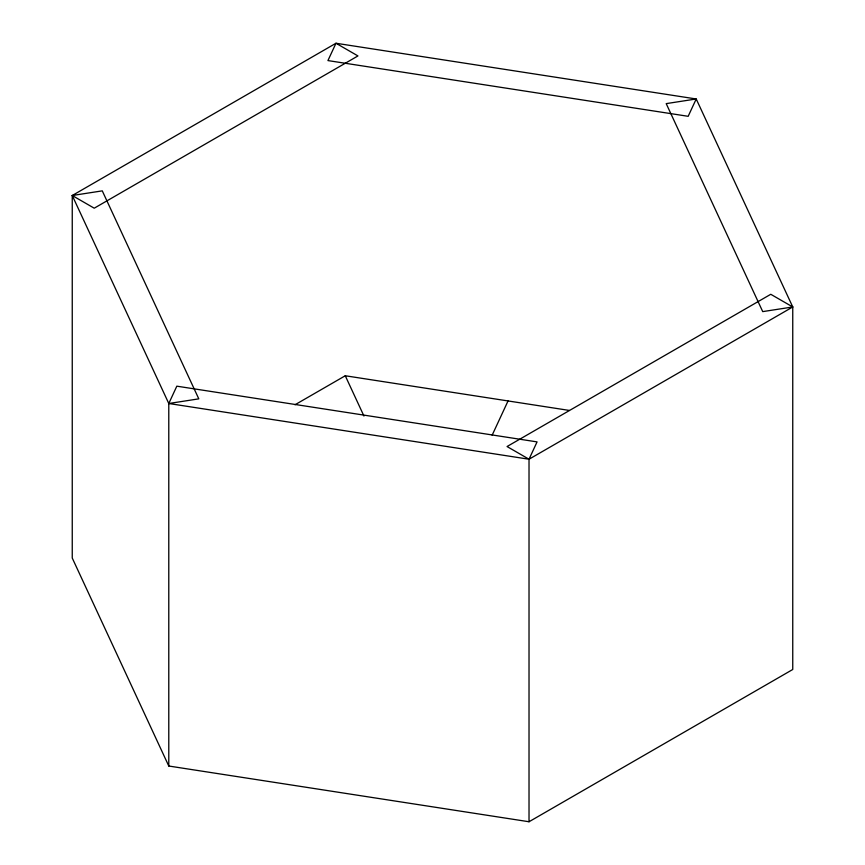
<?xml version="1.0" encoding="UTF-8"?>
<svg xmlns="http://www.w3.org/2000/svg" width="865" height="865" viewBox="0 0 865 865"><rect width="100%" height="100%" fill="white"/><g stroke="black" fill="none" stroke-linecap="round" stroke-linejoin="round"><path stroke-width="1.3" d="M168.783 766.022L168.783 403.501L176.828 386.168L537.068 441.896L529.023 459.229L529.023 821.75L168.783 766.022L72.249 558.033L72.249 195.512L335.977 43.25L696.217 98.978L792.751 306.967L792.751 669.488L529.023 821.75M492.142 435.214L508.047 400.938M295.019 404.766L345.265 375.756L569.429 410.443M529.023 459.229L792.751 306.967L770.769 294.284L507.052 446.535L529.023 459.229L168.783 403.501L72.249 195.512L102.275 190.862L198.799 398.851L168.783 403.501M792.751 306.967L762.725 311.616L666.201 103.627L696.217 98.978L688.172 116.31L327.932 60.582L335.977 43.25L357.948 55.933L94.231 208.195L72.249 195.512M345.265 375.756L363.96 416.043"/></g></svg>
